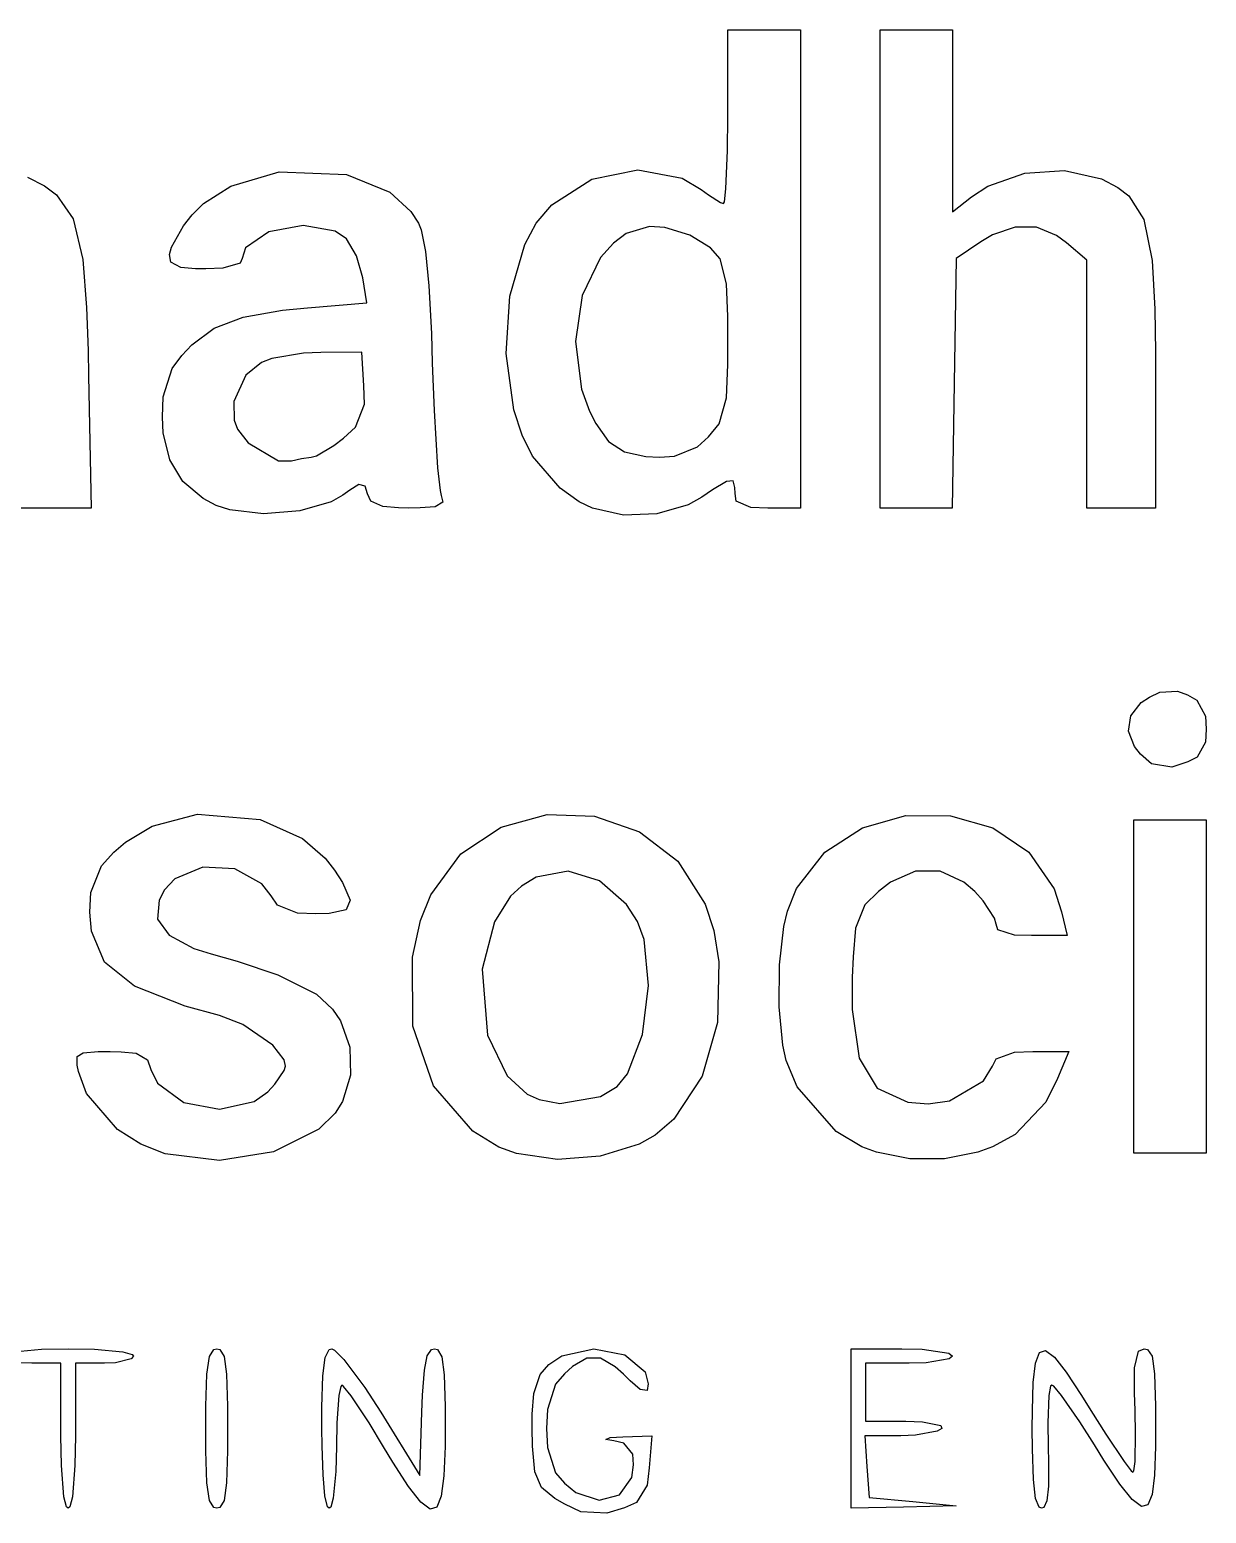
# Model space of a CAD drawing. Extents: x 2 to 500, y 3 to 208.
# Drawn here: x 164.7 to 327, y 2.9 to 207.6 of the extents above; entities that cross this region are included whole.
import ezdxf

# ---------------------------------------------------------------- set-up
doc = ezdxf.new("R2010")
doc.units = 0

msp = doc.modelspace()

# ---------------------------------------------------------------- linework, layer by layer
for p, q in [((261, 195.618749), (261, 207.618749)), ((261, 207.618749), (266, 207.618749)), ((266, 207.618749), (271, 207.618749)), ((271, 207.618749), (271, 174.618749)), ((282, 174.618749), (282, 207.618749)), ((282, 207.618749), (287, 207.618749)), ((287, 207.618749), (292, 207.618749)), ((292, 207.618749), (292, 195.046169)), ((260.953266, 190.959374), (261, 195.618749)), ((292, 195.046169), (292, 182.473589)), ((260.738279, 185.675389), (260.953266, 190.959374)), ((164.386483, 187.25346), (166.72919, 186.058789)), ((192.440852, 186.025823), (199.121192, 188.003662)), ((199.121192, 188.003662), (208.402396, 187.654797)), ((208.402396, 187.654797), (214.354503, 185.202124)), ((236.701382, 183.457969), (242.230233, 186.998732)), ((242.230233, 186.998732), (248.582768, 188.29754)), ((248.582768, 188.29754), (254.699042, 187.137681)), ((254.699042, 187.137681), (257.337349, 185.56803)), ((296.865339, 186.005617), (301.980084, 187.842473)), ((301.980084, 187.842473), (307.41965, 188.19306)), ((307.41965, 188.19306), (312.541565, 187.01597)), ((312.541565, 187.01597), (314.782631, 185.841605)), ((166.72919, 186.058789), (168.383567, 184.813842)), ((168.383567, 184.813842), (170.710067, 181.518466)), ((188.673478, 183.620069), (192.440852, 186.025823)), ((214.354503, 185.202124), (217.289612, 182.544434)), ((257.337349, 185.56803), (258.346286, 184.811161)), ((258.346286, 184.811161), (259.982223, 183.772559)), ((260.526704, 183.863671), (260.738279, 185.675389)), ((292, 182.473589), (294.630547, 184.542777)), ((294.630547, 184.542777), (296.865339, 186.005617)), ((314.782631, 185.841605), (316.293275, 184.675443)), ((316.293275, 184.675443), (318.402511, 181.421136)), ((187.106162, 182.08688), (188.673478, 183.620069)), ((217.289612, 182.544434), (218.336762, 180.912971)), ((234.577072, 180.914577), (236.701382, 183.457969)), ((259.982223, 183.772559), (260.407729, 183.618749)), ((260.407729, 183.618749), (260.526704, 183.863671)), ((170.710067, 181.518466), (172.016551, 175.904452)), ((184.245096, 177.626153), (185.900098, 180.558181)), ((185.900098, 180.558181), (187.106162, 182.08688)), ((202.39699, 180.598423), (197.689342, 179.721292)), ((206.829784, 179.839357), (202.39699, 180.598423)), ((218.336762, 180.912971), (218.693758, 179.995891)), ((232.987062, 177.97234), (234.577072, 180.914577)), ((250.207822, 180.460973), (246.985896, 179.482756)), ((252.299435, 180.305412), (250.207822, 180.460973)), ((255.757299, 179.273458), (252.299435, 180.305412)), ((300.622908, 180.382933), (297.515339, 179.294272)), ((303.567149, 180.352113), (300.622908, 180.382933)), ((306.355817, 179.201731), (303.567149, 180.352113)), ((318.402511, 181.421136), (319.530635, 175.758051)), ((197.689342, 179.721292), (194.483974, 177.539081)), ((208.387756, 178.742777), (206.829784, 179.839357)), ((209.752257, 176.398147), (208.387756, 178.742777)), ((218.693758, 179.995891), (219.29351, 176.99873)), ((245.230399, 178.159163), (243.412707, 176.198282)), ((246.985896, 179.482756), (245.230399, 178.159163)), ((258.598293, 177.526408), (255.757299, 179.273458)), ((295.897883, 178.330162), (292.5, 176.041576)), ((297.515339, 179.294272), (295.897883, 178.330162)), ((307.694236, 178.206679), (306.355817, 179.201731)), ((310.5, 175.794609), (307.694236, 178.206679)), ((184, 176.583953), (184.245096, 177.626153)), ((184.176025, 175.563255), (184, 176.583953)), ((194, 176.062045), (193.737723, 175.387111)), ((194.483974, 177.539081), (194, 176.062045)), ((210.648819, 173.395399), (209.752257, 176.398147)), ((219.29351, 176.99873), (219.75644, 172.293345)), ((230.92322, 170.866032), (232.987062, 177.97234)), ((243.412707, 176.198282), (240.903359, 170.924984)), ((259.918751, 176.022175), (258.598293, 177.526408)), ((172.016551, 175.904452), (172.536123, 169.273845)), ((185.52664, 174.79453), (184.176025, 175.563255)), ((187.549488, 174.63381), (185.52664, 174.79453)), ((189, 174.618749), (187.549488, 174.63381)), ((191.338168, 174.694458), (189, 174.618749)), ((193.737723, 175.387111), (191.338168, 174.694458)), ((260.830829, 172.550027), (259.918751, 176.022175)), ((271, 174.618749), (271, 141.618749)), ((282, 141.618749), (282, 174.618749)), ((292.5, 176.041576), (292.226386, 158.830162)), ((310.5, 158.708364), (310.5, 175.794609)), ((319.530635, 175.758051), (319.902483, 169.078551)), ((211.21215, 169.923994), (210.648819, 173.395399)), ((219.75644, 172.293345), (220.101152, 165.690662)), ((260.988695, 168.029703), (260.830829, 172.550027)), ((202.995982, 169.238791), (211.21215, 169.923994)), ((230.401106, 162.942391), (230.92322, 170.866032)), ((240.903359, 170.924984), (239.999463, 164.580179)), ((172.536123, 169.273845), (172.744784, 163.350953)), ((190.162269, 166.417897), (194.149134, 167.930503)), ((194.149134, 167.930503), (199.575144, 168.896753)), ((199.575144, 168.896753), (202.995982, 169.238791)), ((261, 164.749154), (260.988695, 168.029703)), ((319.902483, 169.078551), (319.990633, 163.13564)), ((187.076465, 164.154788), (190.162269, 166.417897)), ((185.703309, 162.677998), (187.076465, 164.154788)), ((220.101152, 165.690662), (220.234989, 161.618749)), ((239.999463, 164.580179), (240.82591, 158.040513)), ((260.989873, 161.399571), (261, 164.749154)), ((172.744784, 163.350953), (172.824092, 159.868749)), ((184.356182, 160.853726), (185.703309, 162.677998)), ((198.103415, 162.240445), (196.6622, 161.705556)), ((202.473626, 162.982852), (198.103415, 162.240445)), ((204.864355, 163.09893), (202.473626, 162.982852)), ((210.5, 163.118749), (204.864355, 163.09893)), ((210.799461, 158.499261), (210.5, 163.118749)), ((231.484908, 155.17555), (230.401106, 162.942391)), ((319.990633, 163.13564), (320, 159.650867)), ((172.824092, 159.868749), (173.190748, 141.618749)), ((183.114147, 156.947888), (184.356182, 160.853726)), ((194.517876, 159.958022), (192.838569, 156.333705)), ((196.6622, 161.705556), (194.517876, 159.958022)), ((220.234989, 161.618749), (220.475051, 155.074022)), ((260.826931, 156.820824), (260.989873, 161.399571)), ((210.86274, 155.957701), (210.799461, 158.499261)), ((240.82591, 158.040513), (241.92704, 154.97156)), ((292.226386, 158.830162), (291.952772, 141.618749)), ((310.5, 141.622118), (310.5, 158.708364)), ((320, 159.650867), (320, 141.618749)), ((183, 154.176882), (183.114147, 156.947888)), ((192.838569, 156.333705), (192.919485, 153.738591)), ((209.628693, 152.792611), (210.86274, 155.957701)), ((259.816197, 153.222452), (260.826931, 156.820824)), ((183.110237, 152.01026), (183, 154.176882)), ((192.919485, 153.738591), (193.36525, 152.513306)), ((220.475051, 155.074022), (220.954422, 147.173314)), ((232.649087, 151.655347), (231.484908, 155.17555)), ((241.92704, 154.97156), (242.768828, 153.273096)), ((184.006598, 148.267507), (183.110237, 152.01026)), ((193.36525, 152.513306), (194.81654, 150.594728)), ((207.972736, 151.249261), (209.628693, 152.792611)), ((234.050838, 148.789178), (232.649087, 151.655347)), ((242.768828, 153.273096), (244.548786, 150.795334)), ((258.312909, 151.423468), (259.816197, 153.222452)), ((194.81654, 150.594728), (199.015659, 148.128952)), ((204.272612, 148.826313), (206.653044, 150.227883)), ((206.653044, 150.227883), (207.972736, 151.249261)), ((244.548786, 150.795334), (246.743253, 149.355474)), ((253.659933, 148.764956), (256.819598, 150.063607)), ((256.819598, 150.063607), (258.312909, 151.423468)), ((185.836286, 145.259225), (184.006598, 148.267507)), ((199.015659, 148.128952), (200.831787, 148.128861)), ((200.831787, 148.128861), (202.166424, 148.474844)), ((202.166424, 148.474844), (203.505062, 148.618749)), ((203.505062, 148.618749), (204.272612, 148.826313)), ((237.846323, 144.353068), (234.050838, 148.789178)), ((246.743253, 149.355474), (249.695429, 148.72833)), ((249.695429, 148.72833), (251.562909, 148.649158)), ((251.562909, 148.649158), (253.659933, 148.764956)), ((220.954422, 147.173314), (221.295062, 144.057055)), ((261.717499, 145.367981), (260.811175, 145.269364)), ((261.984775, 144.447746), (261.717499, 145.367981)), ((188.637875, 142.921994), (185.836286, 145.259225)), ((207.898506, 143.38559), (206.290324, 142.472686)), ((208.836871, 144.072734), (207.898506, 143.38559)), ((210.087473, 144.867779), (208.836871, 144.072734)), ((210.957508, 144.642807), (210.087473, 144.867779)), ((211.302085, 143.571577), (210.957508, 144.642807)), ((211.766159, 142.582459), (211.302085, 143.571577)), ((221.295062, 144.057055), (221.456667, 143.368749)), ((221.456667, 143.368749), (221.686777, 142.445871)), ((240.5, 142.479309), (237.846323, 144.353068)), ((258.877866, 144.109681), (257.404862, 143.118749)), ((260.811175, 145.269364), (258.877866, 144.109681)), ((262, 143.618749), (261.984775, 144.447746)), ((262.164062, 142.587499), (262, 143.618749)), ((168.095374, 141.618749), (163, 141.618749)), ((173.190748, 141.618749), (168.095374, 141.618749)), ((190.415186, 141.985204), (188.637875, 142.921994)), ((192.304193, 141.352419), (190.415186, 141.985204)), ((196.960301, 140.829262), (192.304193, 141.352419)), ((206.290324, 142.472686), (201.95516, 141.229343)), ((213.420635, 141.809143), (211.766159, 142.582459)), ((215.545692, 141.636161), (213.420635, 141.809143)), ((217.013369, 141.618749), (215.545692, 141.636161)), ((218.545082, 141.630804), (217.013369, 141.618749)), ((220.605316, 141.76656), (218.545082, 141.630804)), ((221.686777, 142.445871), (220.605316, 141.76656)), ((242.332727, 141.577938), (240.5, 142.479309)), ((246.614741, 140.630542), (242.332727, 141.577938)), ((255.5381, 142.077442), (251.21719, 140.804633)), ((257.404862, 143.118749), (255.5381, 142.077442)), ((264.179688, 141.691666), (262.164062, 142.587499)), ((266.5, 141.618749), (264.179688, 141.691666)), ((271, 141.618749), (266.5, 141.618749)), ((286.976386, 141.618749), (282, 141.618749)), ((291.952772, 141.618749), (286.976386, 141.618749)), ((315.25, 141.620433), (310.5, 141.622118)), ((320, 141.618749), (315.25, 141.620433)), ((201.95516, 141.229343), (196.960301, 140.829262)), ((251.21719, 140.804633), (246.614741, 140.630542)), ((316.591725, 112.926232), (318.029602, 114.769384)), ((318.029602, 114.769384), (319.1569, 115.538265)), ((319.1569, 115.538265), (320.585064, 116.223474)), ((320.585064, 116.223474), (323.007581, 116.364145)), ((323.007581, 116.364145), (324.4069, 115.843122)), ((324.4069, 115.843122), (325.690076, 115.104613)), ((325.690076, 115.104613), (326.887496, 112.921502)), ((316.268134, 110.839226), (316.591725, 112.926232)), ((326.887496, 112.921502), (327, 111.115437)), ((317.089216, 108.704367), (316.268134, 110.839226)), ((327, 111.115437), (326.892814, 109.302863)), ((317.938507, 107.680242), (317.089216, 108.704367)), ((326.892814, 109.302863), (325.716529, 107.229455)), ((319.440792, 106.331416), (317.938507, 107.680242)), ((324.4349, 106.593998), (322.245479, 105.862452)), ((325.716529, 107.229455), (324.4349, 106.593998)), ((322.245479, 105.862452), (319.440792, 106.331416)), ((181.594863, 97.707246), (187.856746, 99.357518)), ((187.856746, 99.357518), (196.509133, 98.657522)), ((196.509133, 98.657522), (202.31291, 96.031113)), ((229.730682, 97.607541), (236.065011, 99.326047)), ((236.065011, 99.326047), (242.619596, 99.102571)), ((242.619596, 99.102571), (248.822991, 96.956595)), ((279.559924, 97.507639), (285.530027, 99.178499)), ((285.530027, 99.178499), (291.715977, 99.170088)), ((291.715977, 99.170088), (297.562039, 97.483164)), ((317, 75.618749), (317, 98.618749)), ((317, 98.618749), (322, 98.618749)), ((322, 98.618749), (327, 98.618749)), ((327, 98.618749), (327, 75.618749)), ((177.919814, 95.539569), (181.594863, 97.707246)), ((224.188051, 93.927571), (229.730682, 97.607541)), ((248.822991, 96.956595), (254.103754, 92.907604)), ((274.361401, 94.156755), (279.559924, 97.507639)), ((297.562039, 97.483164), (302.512478, 94.118481)), ((176.310403, 94.129152), (177.919814, 95.539569)), ((202.31291, 96.031113), (205.464409, 93.311154)), ((173.115349, 88.553868), (174.587449, 92.233243)), ((174.587449, 92.233243), (176.310403, 94.129152)), ((205.464409, 93.311154), (206.746602, 91.666799)), ((220.008562, 88.266651), (224.188051, 93.927571)), ((254.103754, 92.907604), (257.890441, 86.975081)), ((270.490192, 89.125089), (274.361401, 94.156755)), ((302.512478, 94.118481), (306.01156, 89.076796)), ((184.707502, 90.475966), (183.300728, 88.954965)), ((188.599272, 92.080336), (184.707502, 90.475966)), ((192.985218, 91.823181), (188.599272, 92.080336)), ((196.7332, 89.770879), (192.985218, 91.823181)), ((206.746602, 91.666799), (207.846071, 89.95067)), ((234.561968, 90.703152), (232.513679, 89.450849)), ((238.955882, 91.509622), (234.561968, 90.703152)), ((243.295507, 90.189069), (238.955882, 91.509622)), ((247.039964, 86.906083), (243.295507, 90.189069)), ((286.88663, 91.503801), (283.455446, 90.009535)), ((290.288355, 91.502316), (286.88663, 91.503801)), ((293.54232, 90.005134), (290.288355, 91.502316)), ((173, 85.855112), (173.115349, 88.553868)), ((183.300728, 88.954965), (182.534856, 87.497646)), ((198.014159, 88.092292), (196.7332, 89.770879)), ((198.872861, 86.816755), (198.014159, 88.092292)), ((207.846071, 89.95067), (208.904353, 87.524201)), ((218.608571, 84.687248), (220.008562, 88.266651)), ((231.04006, 88.052639), (228.790775, 84.510656)), ((232.513679, 89.450849), (231.04006, 88.052639)), ((269.225998, 85.978728), (270.490192, 89.125089)), ((281.765777, 88.70148), (279.91526, 86.874199)), ((283.455446, 90.009535), (281.765777, 88.70148)), ((295.076923, 88.695672), (293.54232, 90.005134)), ((296.211899, 87.436267), (295.076923, 88.695672)), ((306.01156, 89.076796), (307.043176, 85.927313)), ((182.534856, 87.497646), (182.342364, 84.889319)), ((201.629514, 85.708891), (198.872861, 86.816755)), ((208.337866, 86.195016), (206.021941, 85.67059)), ((208.904353, 87.524201), (208.337866, 86.195016)), ((248.51998, 84.580113), (247.039964, 86.906083)), ((257.890441, 86.975081), (259.044931, 83.308583)), ((268.731904, 83.871073), (269.225998, 85.978728)), ((279.91526, 86.874199), (278.611006, 83.651005)), ((297.769351, 85.038611), (296.211899, 87.436267)), ((173.201806, 83.223562), (173, 85.855112)), ((182.342364, 84.889319), (183.940853, 82.682071)), ((204.16898, 85.618749), (201.629514, 85.708891)), ((206.021941, 85.67059), (204.16898, 85.618749)), ((217.498225, 79.662773), (218.608571, 84.687248)), ((228.790775, 84.510656), (227.107175, 77.989807)), ((249.433518, 82.073881), (248.51998, 84.580113)), ((298, 84.195672), (297.769351, 85.038611)), ((298.231786, 83.434119), (298, 84.195672)), ((307.043176, 85.927313), (307.789378, 82.618749)), ((175.015113, 78.951822), (173.201806, 83.223562)), ((183.940853, 82.682071), (187.336696, 80.867104)), ((250.054141, 75.729239), (249.433518, 82.073881)), ((259.044931, 83.308583), (259.741301, 78.989609)), ((268.142006, 78.610656), (268.731904, 83.871073)), ((278.611006, 83.651005), (278.276702, 79.715329)), ((300.530867, 82.693423), (298.231786, 83.434119)), ((302.894689, 82.618749), (300.530867, 82.693423)), ((307.789378, 82.618749), (302.894689, 82.618749)), ((187.336696, 80.867104), (189.710617, 80.103976)), ((189.710617, 80.103976), (193.321159, 79.076458)), ((179.14992, 75.648897), (175.015113, 78.951822)), ((193.321159, 79.076458), (198.92259, 77.230318)), ((217.536601, 70.146254), (217.498225, 79.662773)), ((227.107175, 77.989807), (227.864908, 68.877551)), ((259.741301, 78.989609), (259.562806, 70.650049)), ((268.090788, 72.819142), (268.142006, 78.610656)), ((278.276702, 79.715329), (278.155471, 76.834618)), ((198.92259, 77.230318), (204.237757, 74.545126)), ((278.155471, 76.834618), (278.128454, 72.412548)), ((186.136517, 72.891185), (179.14992, 75.648897)), ((204.237757, 74.545126), (206.471562, 72.470176)), ((249.23527, 68.998381), (250.054141, 75.729239)), ((317, 52.618749), (317, 75.618749)), ((327, 75.618749), (327, 52.618749)), ((190.864952, 71.584409), (186.136517, 72.891185)), ((206.471562, 72.470176), (207.564926, 70.886865)), ((268.587402, 67.531383), (268.090788, 72.819142)), ((278.128454, 72.412548), (279.095903, 65.70107)), ((194.092489, 70.346144), (190.864952, 71.584409)), ((198.23473, 67.493301), (194.092489, 70.346144)), ((207.564926, 70.886865), (208.860046, 67.247213)), ((220.389756, 61.909275), (217.536601, 70.146254)), ((259.562806, 70.650049), (257.434729, 63.216255)), ((227.864908, 68.877551), (230.557816, 63.26077)), ((247.179835, 63.549329), (249.23527, 68.998381)), ((171.22365, 65.934386), (172.063795, 66.465943)), ((171.234984, 64.767986), (171.22365, 65.934386)), ((172.063795, 66.465943), (174.149772, 66.612167)), ((174.149772, 66.612167), (175.783184, 66.618749)), ((175.783184, 66.618749), (177.290851, 66.60351)), ((177.290851, 66.60351), (179.387786, 66.421069)), ((179.387786, 66.421069), (180.92289, 65.46485)), ((199.782497, 65.497899), (198.23473, 67.493301)), ((208.860046, 67.247213), (208.956611, 63.368174)), ((269.044006, 65.399803), (268.587402, 67.531383)), ((279.095903, 65.70107), (281.592592, 61.555404)), ((297.491544, 64.592107), (298.014155, 65.615687)), ((298.014155, 65.615687), (300.557039, 66.537725)), ((300.557039, 66.537725), (303.080808, 66.618749)), ((303.080808, 66.618749), (308.02684, 66.618749)), ((308.02684, 66.618749), (306.475282, 62.905347)), ((171.43672, 63.868749), (171.234984, 64.767986)), ((172.53941, 60.827402), (171.43672, 63.868749)), ((180.92289, 65.46485), (181.406079, 64.136937)), ((181.406079, 64.136937), (182.313471, 62.260827)), ((198.498509, 62.112428), (199.806321, 64.00149)), ((200, 64.618749), (199.782497, 65.497899)), ((199.806321, 64.00149), (200, 64.618749)), ((245.751822, 61.826739), (247.179835, 63.549329)), ((270.560586, 61.756638), (269.044006, 65.399803)), ((296.286644, 62.575175), (297.491544, 64.592107)), ((182.313471, 62.260827), (185.963327, 59.620721)), ((197.545455, 61.073294), (198.498509, 62.112428)), ((208.956611, 63.368174), (207.842933, 59.719331)), ((225.820918, 55.635393), (220.389756, 61.909275)), ((230.557816, 63.26077), (233.310253, 60.752006)), ((243.427656, 60.418145), (245.751822, 61.826739)), ((257.434729, 63.216255), (253.531551, 57.297721)), ((275.944988, 55.603571), (270.560586, 61.756638)), ((281.592592, 61.555404), (285.819238, 59.642268)), ((291.581937, 59.824221), (296.286644, 62.575175)), ((306.475282, 62.905347), (304.863215, 59.637732)), ((176.809042, 55.853292), (172.53941, 60.827402)), ((185.963327, 59.620721), (190.881789, 58.687078)), ((190.881789, 58.687078), (195.655068, 59.72827)), ((195.655068, 59.72827), (197.545455, 61.073294)), ((207.842933, 59.719331), (206.828599, 58.127977)), ((233.310253, 60.752006), (234.962711, 59.999559)), ((234.962711, 59.999559), (237.809462, 59.466681)), ((237.809462, 59.466681), (243.427656, 60.418145)), ((285.819238, 59.642268), (288.644018, 59.418749)), ((288.644018, 59.418749), (291.581937, 59.824221)), ((304.863215, 59.637732), (300.6195, 55.190427)), ((206.828599, 58.127977), (204.556356, 55.899652)), ((180.020432, 53.868749), (176.809042, 55.853292)), ((204.556356, 55.899652), (198.338261, 52.77766)), ((229.429259, 53.448225), (225.820918, 55.635393)), ((253.531551, 57.297721), (250.968825, 55.097145)), ((279.45863, 53.498413), (275.944988, 55.603571)), ((183.401712, 52.538645), (180.020432, 53.868749)), ((231.868017, 52.553194), (229.429259, 53.448225)), ((248.755381, 53.845973), (243.394571, 52.199329)), ((250.968825, 55.097145), (248.755381, 53.845973)), ((281.5077, 52.728279), (279.45863, 53.498413)), ((297.5, 53.49948), (295.468826, 52.729105)), ((300.6195, 55.190427), (297.5, 53.49948)), ((190.887278, 51.593862), (183.401712, 52.538645)), ((198.338261, 52.77766), (190.887278, 51.593862)), ((237.486329, 51.747036), (231.868017, 52.553194)), ((243.394571, 52.199329), (237.486329, 51.747036)), ((286.089712, 51.848258), (281.5077, 52.728279)), ((290.907268, 51.848543), (286.089712, 51.848258)), ((295.468826, 52.729105), (290.907268, 51.848543)), ((322, 52.618749), (317, 52.618749)), ((327, 52.618749), (322, 52.618749)), ((162.441406, 25.195572), (166.34375, 25.545832)), ((166.34375, 25.545832), (170, 25.618749)), ((170, 25.618749), (173.65625, 25.545832)), ((173.65625, 25.545832), (177.558594, 25.195572)), ((177.558594, 25.195572), (178.832031, 24.831856)), ((179, 24.618749), (178.684375, 24.230468)), ((178.832031, 24.831856), (179, 24.618749)), ((189.479403, 24.540624), (190.078835, 25.519791)), ((190.078835, 25.519791), (190.5, 25.618749)), ((190.5, 25.618749), (190.921165, 25.519791)), ((190.921165, 25.519791), (191.520597, 24.540624)), ((205.462611, 24.413023), (205.998903, 25.499942)), ((205.998903, 25.499942), (206.364893, 25.618749)), ((206.364893, 25.618749), (206.748982, 25.44016)), ((206.748982, 25.44016), (208.049583, 24.119115)), ((219.139698, 22.658828), (219.540555, 24.663109)), ((219.540555, 24.663109), (220.143423, 25.524781)), ((220.143423, 25.524781), (220.538933, 25.618749)), ((220.538933, 25.618749), (220.944198, 25.514447)), ((220.944198, 25.514447), (221.525436, 24.506274)), ((236.314451, 23.444435), (238.114968, 24.665747)), ((238.114968, 24.665747), (242.50046, 25.610045)), ((242.50046, 25.610045), (246.783296, 24.779353)), ((246.783296, 24.779353), (249.585159, 22.441008)), ((278, 14.618749), (278, 25.618749)), ((278, 25.618749), (285, 25.618749)), ((285, 25.618749), (287.78125, 25.542856)), ((287.78125, 25.542856), (291.46875, 25.01607)), ((291.46875, 25.01607), (292, 24.618749)), ((292, 24.618749), (291.53125, 24.228124)), ((303.436287, 23.651615), (303.98006, 25.114511)), ((303.98006, 25.114511), (304.826629, 25.377172)), ((304.826629, 25.377172), (306.037186, 24.458584)), ((317.100032, 22.972633), (317.630189, 25.303388)), ((317.630189, 25.303388), (318.426526, 25.618749)), ((318.426526, 25.618749), (318.877878, 25.528739)), ((318.877878, 25.528739), (319.511742, 24.595203)), ((319.511742, 24.595203), (319.854558, 22.182633)), ((165, 23.618749), (163.446875, 23.697655)), ((169, 23.618749), (165, 23.618749)), ((169, 13.618749), (169, 23.618749)), ((175, 23.618749), (171, 23.618749)), ((171, 23.618749), (171, 13.618749)), ((176.553125, 23.697655), (175, 23.618749)), ((178.684375, 24.230468), (176.553125, 23.697655)), ((189.147017, 22.103124), (189.479403, 24.540624)), ((191.520597, 24.540624), (191.852983, 22.103124)), ((205.149608, 21.890456), (205.462611, 24.413023)), ((208.049583, 24.119115), (210.916259, 20.26621)), ((218.882224, 19.218788), (219.139698, 22.658828)), ((221.525436, 24.506274), (221.852236, 22.045875)), ((235.123054, 22.083555), (236.314451, 23.444435)), ((239.567092, 23.182839), (238.454545, 22.164203)), ((241.565717, 24.342932), (239.567092, 23.182839)), ((243.455199, 24.332377), (241.565717, 24.342932)), ((245.466912, 23.149879), (243.455199, 24.332377)), ((246.590909, 22.118749), (245.466912, 23.149879)), ((286, 23.618749), (280, 23.618749)), ((280, 23.618749), (280, 19.618749)), ((288.34375, 23.696874), (286, 23.618749)), ((291.53125, 24.228124), (288.34375, 23.696874)), ((303.134116, 20.969497), (303.436287, 23.651615)), ((306.037186, 24.458584), (307.672927, 22.377734)), ((317.096856, 19.55022), (317.100032, 22.972633)), ((189.013494, 17.707291), (189.147017, 22.103124)), ((191.852983, 22.103124), (191.986506, 17.707291)), ((205.014742, 17.568348), (205.149608, 21.890456)), ((207.75, 20.592257), (207.599341, 20.424092)), ((208.00271, 20.414319), (207.75, 20.592257)), ((221.852236, 22.045875), (221.986146, 17.669888)), ((234.218099, 19.432826), (235.123054, 22.083555)), ((237.242796, 20.729601), (236.107447, 17.239454)), ((238.454545, 22.164203), (237.242796, 20.729601)), ((247.539767, 21.189333), (246.590909, 22.118749)), ((248.897689, 20.020538), (247.539767, 21.189333)), ((249.585159, 22.441008), (250, 20.790008)), ((250, 20.790008), (249.860329, 19.885158)), ((303.012352, 17.049172), (303.134116, 20.969497)), ((305.676526, 20.610378), (305.51771, 20.438525)), ((305.945602, 20.440483), (305.676526, 20.610378)), ((307.672927, 22.377734), (309.795043, 19.153607)), ((319.854558, 22.182633), (319.98721, 17.72181)), ((207.331421, 19.150255), (207.05918, 15.417049)), ((207.599341, 20.424092), (207.331421, 19.150255)), ((209.025513, 19.12799), (208.00271, 20.414319)), ((211.499414, 15.39432), (209.025513, 19.12799)), ((210.916259, 20.26621), (213.114893, 16.868749)), ((218.788933, 16.868749), (218.882224, 19.218788)), ((234.029639, 16.600053), (234.218099, 19.432826)), ((249.860329, 19.885158), (248.897689, 20.020538)), ((280, 19.618749), (280, 15.618749)), ((305.27238, 19.157863), (305.115905, 15.417051)), ((305.51771, 20.438525), (305.27238, 19.157863)), ((307.006532, 19.1932), (305.945602, 20.440483)), ((309.541753, 15.561108), (307.006532, 19.1932)), ((309.795043, 19.153607), (311.057616, 17.118749)), ((317.176526, 17.116415), (317.096856, 19.55022)), ((189, 14.618749), (189.013494, 17.707291)), ((191.986506, 17.707291), (192, 14.618749)), ((205, 14.618749), (205.014742, 17.568348)), ((213.114893, 16.868749), (218.5, 8.118749)), ((218.5, 8.118749), (218.788933, 16.868749)), ((221.986146, 17.669888), (222, 14.618749)), ((234.015313, 14.694435), (234.029639, 16.600053)), ((236.107447, 17.239454), (236, 14.618749)), ((303, 14.618749), (303.012352, 17.049172)), ((311.057616, 17.118749), (313.130089, 13.818174)), ((317.253606, 13.815302), (317.176526, 17.116415)), ((319.98721, 17.72181), (320, 14.545425)), ((189.013494, 11.530207), (189, 14.618749)), ((192, 14.618749), (191.986506, 11.530207)), ((205.018111, 12.23203), (205, 14.618749)), ((207.05918, 15.417049), (207, 12.118749)), ((213.5, 12.108389), (211.499414, 15.39432)), ((222, 14.618749), (221.983186, 12.113726)), ((234.045215, 12.180053), (234.015313, 14.694435)), ((236, 14.618749), (236.107447, 11.998044)), ((278, 3.618749), (278, 14.618749)), ((280, 15.618749), (285.559017, 15.618749)), ((285.559017, 15.618749), (287.841051, 15.549807)), ((287.841051, 15.549807), (290.375198, 15.036924)), ((290.5, 14.618749), (289.865618, 14.230468)), ((290.375198, 15.036924), (290.5, 14.618749)), ((303.015808, 11.811264), (303, 14.618749)), ((305.115905, 15.417051), (305.176526, 12.116415)), ((311.57869, 12.360378), (309.541753, 15.561108)), ((320, 14.545425), (319.985969, 12.116114)), ((169.071875, 9.524999), (169, 13.618749)), ((171, 13.618749), (170.928125, 9.524999)), ((244.155012, 13.106888), (244.754422, 13.376946)), ((245.25, 12.902494), (244.155012, 13.106888)), ((244.754422, 13.376946), (246.507206, 13.468917)), ((246.638038, 12.576038), (245.25, 12.902494)), ((246.507206, 13.468917), (250.514412, 13.618749)), ((247.889763, 11.067148), (246.638038, 12.576038)), ((250.514412, 13.618749), (250.161643, 9.183261)), ((284.883485, 13.618749), (279.885004, 13.618749)), ((279.885004, 13.618749), (280.192502, 9.368749)), ((286.873068, 13.697655), (284.883485, 13.618749)), ((289.865618, 14.230468), (286.873068, 13.697655)), ((312.881427, 10.272724), (311.57869, 12.360378)), ((313.130089, 13.818174), (315.648562, 10.074504)), ((317.172843, 10.072299), (317.253606, 13.815302)), ((189.147017, 7.134374), (189.013494, 11.530207)), ((191.986506, 11.530207), (191.852983, 7.134374)), ((205.156605, 8.208593), (205.018111, 12.23203)), ((207, 12.118749), (206.926471, 8.681249)), ((214.77514, 9.984927), (213.5, 12.108389)), ((221.983186, 12.113726), (221.82901, 8.0681)), ((234.364118, 8.642523), (234.045215, 12.180053)), ((236.107447, 11.998044), (237.242796, 8.507897)), ((248, 9.58751), (247.889763, 11.067148)), ((303.151848, 7.564325), (303.015808, 11.811264)), ((305.176526, 12.116415), (305.243666, 9.939849)), ((315.078244, 6.961651), (312.881427, 10.272724)), ((319.985969, 12.116114), (319.851082, 8.200042)), ((169.419922, 5.20078), (169.071875, 9.524999)), ((170.928125, 9.524999), (170.580078, 5.20078)), ((205.417259, 5.341405), (205.156605, 8.208593)), ((206.926471, 8.681249), (206.574908, 4.989843)), ((216.942638, 6.624976), (214.77514, 9.984927)), ((235.292777, 6.477005), (234.364118, 8.642523)), ((237.242796, 8.507897), (238.454545, 7.073294)), ((247.755956, 7.844306), (248, 9.58751)), ((250.161643, 9.183261), (249.877002, 6.804721)), ((280.192502, 9.368749), (280.5, 5.118749)), ((305.243666, 9.939849), (305.233393, 6.654167)), ((315.648562, 10.074504), (316.655198, 8.79037)), ((316.655198, 8.79037), (316.885107, 8.616415)), ((316.885107, 8.616415), (317.002024, 8.78948)), ((317.002024, 8.78948), (317.172843, 10.072299)), ((319.851082, 8.200042), (319.523458, 5.527653)), ((189.479403, 4.696874), (189.147017, 7.134374)), ((191.852983, 7.134374), (191.520597, 4.696874)), ((218.643466, 4.460565), (216.942638, 6.624976)), ((221.82901, 8.0681), (221.470397, 5.295461)), ((237.148344, 4.943939), (235.292777, 6.477005)), ((238.454545, 7.073294), (240.02749, 5.808674)), ((246.047625, 5.47557), (247.755956, 7.844306)), ((249.877002, 6.804721), (248.380523, 4.388515)), ((303.448393, 4.954177), (303.151848, 7.564325)), ((305.233393, 6.654167), (305.014028, 4.641704)), ((316.780488, 4.815944), (315.078244, 6.961651)), ((169.784766, 3.802343), (169.419922, 5.20078)), ((170.580078, 5.20078), (170.215234, 3.802343)), ((190.078835, 3.717707), (189.479403, 4.696874)), ((191.520597, 4.696874), (190.921165, 3.717707)), ((205.783026, 3.817968), (205.417259, 5.341405)), ((206.574908, 4.989843), (206.211857, 3.778905)), ((219.930071, 3.507182), (218.643466, 4.460565)), ((221.470397, 5.295461), (220.854899, 3.780318)), ((238.522828, 4.183465), (237.148344, 4.943939)), ((240.742527, 3.131125), (238.522828, 4.183465)), ((240.02749, 5.808674), (243.254564, 4.739895)), ((243.254564, 4.739895), (246.047625, 5.47557)), ((248.380523, 4.388515), (246.755214, 3.683261)), ((280.5, 5.118749), (286.5, 4.536857)), ((286.5, 4.536857), (292.5, 3.954964)), ((303.930971, 3.756124), (303.448393, 4.954177)), ((305.014028, 4.641704), (304.565945, 3.7224)), ((318.048527, 3.851267), (316.780488, 4.815944)), ((319.523458, 5.527653), (318.942728, 4.083282)), ((170, 3.618749), (169.784766, 3.802343)), ((170.215234, 3.802343), (170, 3.618749)), ((190.5, 3.618749), (190.078835, 3.717707)), ((190.921165, 3.717707), (190.5, 3.618749)), ((206, 3.618749), (205.783026, 3.817968)), ((206.211857, 3.778905), (206, 3.618749)), ((220.854899, 3.780318), (219.930071, 3.507182)), ((244.285889, 2.915828), (240.742527, 3.131125)), ((246.755214, 3.683261), (244.285889, 2.915828)), ((285.25, 3.786857), (278, 3.618749)), ((292.5, 3.954964), (285.25, 3.786857)), ((304.25, 3.616415), (303.930971, 3.756124)), ((304.565945, 3.7224), (304.25, 3.616415)), ((318.942728, 4.083282), (318.048527, 3.851267))]:
    msp.add_line(p, q)

doc.saveas('drawing.dxf')
